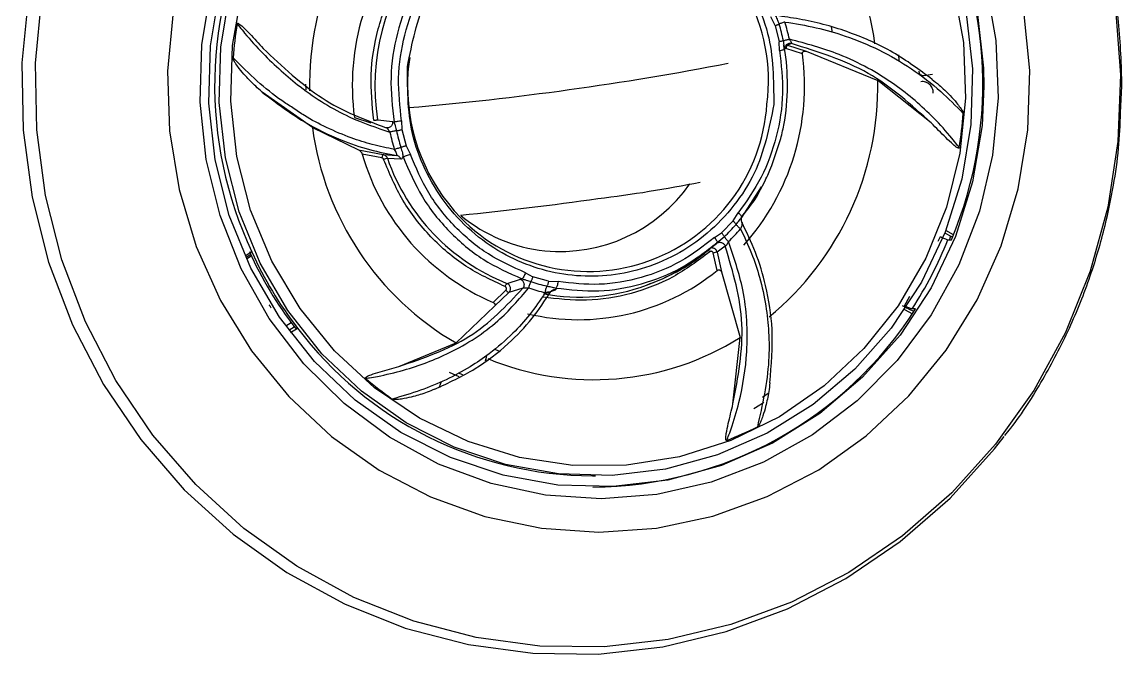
# Model space of a CAD drawing. Header units: inches. Extents: x 2 to 87, y 6 to 129.
# Drawn here: x 48.426 to 50.358, y 42.743 to 43.852 of the extents above; entities that cross this region are included whole.
import ezdxf

# ---------------------------------------------------------------- set-up
doc = ezdxf.new("R2010")
doc.units = ezdxf.units.IN
doc.header["$MEASUREMENT"] = 0
doc.layers.add('1', color=4, linetype='Continuous')

# ---------------------------------------------------------------- blocks, each defined once
blk = doc.blocks.new('2026 STRIDE')
at = {"layer": '1', "color": 3}
for p, q in [((47.416, 22.7366), (47.4084, 22.7519)), ((47.416, 22.7366), (47.4234, 22.7081)), ((47.5171, 22.7244), (47.5149, 22.7343)), ((47.4239, 22.6927), (47.4234, 22.7081)), ((47.4446, 22.7048), (47.4379, 22.702)), ((47.432, 22.6945), (47.4323, 22.6977)), ((47.464, 22.687), (47.4349, 22.6963)), ((47.4379, 22.702), (47.4707, 22.6913)), ((47.4707, 22.6913), (47.5962, 22.6402)), ((47.6769, 22.6489), (47.6926, 22.651)), ((46.5911, 22.6339), (46.5915, 22.6234)), ((47.6903, 22.5655), (47.5962, 22.6402)), ((47.6811, 22.637), (47.6785, 22.6376)), ((47.7829, 22.6302), (47.7795, 22.561)), ((48.0228, 22.5839), (48.0253, 22.6299)), ((46.6033, 22.5578), (46.5148, 22.6198)), ((46.677, 22.575), (46.7061, 22.5657)), ((46.7179, 22.571), (46.7441, 22.5683)), ((46.7441, 22.5683), (46.7466, 22.5672)), ((46.7598, 22.5693), (46.7604, 22.5539)), ((46.6033, 22.5578), (46.684, 22.5186)), ((46.7604, 22.5539), (46.7678, 22.5254)), ((46.684, 22.5186), (46.7276, 22.5099)), ((46.7253, 22.5041), (46.6908, 22.5106)), ((46.7276, 22.5099), (46.7514, 22.5086)), ((46.7678, 22.5254), (46.7754, 22.5101)), ((46.735, 22.5035), (46.7583, 22.5023)), ((47.3915, 22.4533), (47.3569, 22.3998)), ((47.3423, 22.3934), (47.3513, 22.4078)), ((47.3423, 22.3934), (47.3221, 22.3725)), ((47.7291, 22.369), (47.7158, 22.3764)), ((47.3095, 22.3643), (47.3221, 22.3725)), ((47.3129, 22.3538), (47.3144, 22.3555)), ((47.3144, 22.3555), (47.3269, 22.366)), ((47.7023, 22.3578), (47.7065, 22.3659)), ((47.7274, 22.3647), (47.7141, 22.372)), ((47.7196, 22.3603), (47.7257, 22.3603)), ((47.7241, 22.3665), (47.7216, 22.3593)), ((46.4968, 22.3392), (46.4851, 22.3318)), ((47.3058, 22.3487), (47.3084, 22.3506)), ((47.3141, 22.3064), (47.3074, 22.3372)), ((47.3084, 22.3506), (47.3129, 22.3538)), ((47.3285, 22.3491), (47.3144, 22.3386)), ((47.3144, 22.3386), (47.3218, 22.3039)), ((46.4949, 22.3343), (46.4865, 22.3288)), ((46.4874, 22.3268), (46.4959, 22.3323)), ((46.9775, 22.3026), (46.9906, 22.2954)), ((47.3218, 22.3039), (47.3545, 22.1885)), ((46.9451, 22.2838), (46.9686, 22.2912)), ((46.9686, 22.2912), (46.9714, 22.2918)), ((47.0182, 22.2878), (46.9906, 22.2954)), ((47.0182, 22.2878), (47.0348, 22.2869)), ((46.9206, 22.2504), (46.943, 22.2718)), ((46.9485, 22.2676), (46.9231, 22.2436)), ((46.9728, 22.2753), (46.9485, 22.2676)), ((47.0094, 22.2647), (47.0216, 22.269)), ((47.0101, 22.2654), (47.0302, 22.2725)), ((47.6435, 22.2445), (47.6524, 22.2615)), ((46.9231, 22.2436), (46.8555, 22.1792)), ((47.6434, 22.2379), (47.6571, 22.2303)), ((47.6627, 22.2389), (47.6567, 22.2389)), ((46.5565, 22.2091), (46.5657, 22.215)), ((46.5616, 22.2017), (46.5711, 22.2078)), ((46.5647, 22.1975), (46.577, 22.2054)), ((46.5727, 22.2057), (46.577, 22.2054)), ((47.342, 22.0721), (47.3545, 22.1885)), ((46.755, 22.1378), (46.8555, 22.1792)), ((46.9232, 22.1683), (46.9305, 22.1656)), ((46.9089, 22.1569), (46.9068, 22.1477)), ((46.9093, 22.1572), (46.9073, 22.148)), ((46.8612, 22.12), (46.8442, 22.1272)), ((46.8674, 22.1231), (46.8597, 22.1264)), ((46.8266, 22.1023), (46.8303, 22.1115)), ((47.4041, 22.0902), (47.3937, 22.0837)), ((47.095, 21.9459), (47.1004, 21.9459))]:
    blk.add_line(p, q, dxfattribs=at)
at = {"layer": '1', "color": 3, "flags": 128}
for points in [[(46.1045, 22.7889), (46.0931, 22.6711), (46.0953, 22.5527), (46.111, 22.4355), (46.14, 22.3209), (46.1819, 22.2108), (46.2361, 22.1065), (46.3018, 22.0096), (46.3781, 21.9214), (46.464, 21.8432), (46.5582, 21.776), (46.6594, 21.7209), (46.7663, 21.6785), (46.8772, 21.6495), (46.9906, 21.6342), (47.105, 21.633), (47.2188, 21.6458), (47.3303, 21.6724), (47.438, 21.7124), (47.5403, 21.7654), (47.6359, 21.8305), (47.7233, 21.9068), (47.8014, 21.9933), (47.8182, 22.0148)], [(48.0182, 22.5331), (48.0003, 22.4177), (47.9694, 22.3053), (47.9258, 22.1975), (47.8702, 22.0957), (47.8034, 22.0015), (47.7263, 21.9161), (47.64, 21.8407), (47.5456, 21.7764), (47.4446, 21.7242), (47.3383, 21.6846), (47.2283, 21.6584), (47.116, 21.6458), (47.003, 21.647), (46.891, 21.662), (46.7815, 21.6907), (46.676, 21.7325), (46.5761, 21.787), (46.4831, 21.8533), (46.3983, 21.9305), (46.323, 22.0175), (46.2581, 22.1132), (46.2046, 22.2161), (46.1633, 22.3249), (46.1347, 22.438), (46.1192, 22.5537), (46.117, 22.6706), (46.1282, 22.7869)], [(48.0139, 22.7664), (48.0227, 22.6499), (48.0182, 22.5331)], [(47.8599, 22.5532), (47.8633, 22.6578), (47.853, 22.762)], [(46.3586, 22.7607), (46.3486, 22.6565), (46.3521, 22.5518), (46.369, 22.4485), (46.399, 22.3485), (46.4417, 22.2536), (46.4963, 22.1653), (46.5617, 22.0854), (46.6368, 22.0152), (46.7203, 21.956), (46.8107, 21.9089), (46.9063, 21.8746), (47.0055, 21.8538), (47.1065, 21.8469), (47.2075, 21.854), (47.3067, 21.8749), (47.4023, 21.9094), (47.4926, 21.9567), (47.576, 22.0161), (47.651, 22.0864), (47.7163, 22.1664), (47.7707, 22.2547), (47.8133, 22.3498), (47.8432, 22.4499), (47.8599, 22.5532)], [(46.4091, 22.703), (46.4255, 22.8027)], [(47.7864, 22.8102), (47.8038, 22.7106), (47.8078, 22.6095), (47.7981, 22.5088), (47.7749, 22.4104), (47.7387, 22.3164), (47.6902, 22.2284), (47.6304, 22.1483), (47.5604, 22.0776), (47.4816, 22.0177), (47.3954, 21.9697), (47.3037, 21.9346), (47.2081, 21.913), (47.1105, 21.9054), (47.0129, 21.9119), (46.9171, 21.9324), (46.825, 21.9665), (46.7384, 22.0136), (46.6589, 22.0727), (46.5882, 22.1426), (46.5275, 22.222), (46.4782, 22.3094), (46.4411, 22.4031), (46.4169, 22.5012), (46.4062, 22.6018), (46.4091, 22.703)], [(47.7795, 22.561), (47.763, 22.4619), (47.733, 22.3663), (47.6902, 22.276), (47.6354, 22.193), (47.5697, 22.1189), (47.4945, 22.0552), (47.4113, 22.0032), (47.3218, 21.964), (47.2278, 21.9384), (47.1313, 21.9269), (47.0341, 21.9297), (46.9384, 21.9468), (46.846, 21.9778), (46.7587, 22.0221), (46.6785, 22.0788), (46.6069, 22.1468), (46.5453, 22.2246), (46.4951, 22.3107), (46.4572, 22.4033), (46.4325, 22.5005), (46.4213, 22.6004), (46.4241, 22.7009), (46.4406, 22.8)], [(47.7711, 22.7614), (47.7822, 22.6615), (47.7829, 22.6302)], [(47.0354, 21.9493), (46.9423, 21.9659), (46.8525, 21.9961), (46.7677, 22.0391), (46.6897, 22.0943), (46.6201, 22.1603), (46.5602, 22.236), (46.5114, 22.3196), (46.4746, 22.4096), (46.4505, 22.5041), (46.4397, 22.6012), (46.4424, 22.6989), (46.4584, 22.7953)], [(47.7518, 22.7578), (47.7626, 22.6607), (47.7599, 22.563), (47.7439, 22.4667), (47.7147, 22.3737), (47.6731, 22.286), (47.6198, 22.2052), (47.556, 22.1332), (47.4829, 22.0713), (47.402, 22.0208), (47.315, 21.9827), (47.2237, 21.9578), (47.1298, 21.9466), (47.0354, 21.9493)], [(46.463, 22.7013), (46.4797, 22.7973)], [(47.7293, 22.8026), (47.7468, 22.7068), (47.7506, 22.6093), (47.7407, 22.5123), (47.7172, 22.4178), (47.6807, 22.3279), (47.6319, 22.2444), (47.5719, 22.1692), (47.502, 22.1038), (47.4235, 22.0496), (47.3383, 22.0078), (47.2482, 21.9793), (47.1549, 21.9647), (47.0607, 21.9643), (46.9673, 21.9781), (46.8769, 22.0059), (46.7914, 22.0469), (46.7126, 22.1004), (46.6421, 22.1652), (46.5815, 22.2399), (46.5321, 22.323), (46.4948, 22.4126), (46.4706, 22.5069), (46.4599, 22.6038), (46.463, 22.7013)], [(47.6341, 22.6746), (47.634, 22.6751), (47.6332, 22.685)], [(47.3784, 22.064), (47.389, 22.0705), (47.3964, 22.0752)]]:
    blk.add_lwpolyline(points, dxfattribs=at)
at = {"layer": '1', "color": 3}
for centre, radius, start, end in [((47.0771, 22.6334), 0.7037, 337.1622, 84.7028), ((47.119, 22.6317), 0.6875, 100.0453, 205.1699), ((47.0793, 22.6363), 0.5165, 7.5525, 59.8057), ((47.1214, 22.6329), 0.5232, 129.4421, 181.2303), ((47.0881, 22.6399), 0.3162, 352.4811, 137.2749), ((47.0934, 22.6314), 0.4201, 138.2577, 187.7062), ((47.0934, 22.6312), 0.3803, 141.26, 189.1012), ((47.0674, 22.6314), 0.3824, 12.2487, 16.924), ((47.1496, 22.631), 0.6874, 170.8968, 175.9318), ((47.0687, 22.6314), 0.3704, 12.2488, 16.9239), ((47.4423, 22.6953), 0.00982, 75.9885, 189.807), ((47.0476, 22.6306), 0.4201, 318.2577, 7.7062), ((47.4435, 22.6954), 0.00869, 130.0528, 173.614), ((46.3222, 27.8908), 5.3174, 274.8605, 280.9674), ((47.1034, 22.63), 0.3329, 179.7354, 223.824), ((47.0731, 22.629), 0.5232, 309.4421, 1.2303), ((47.088, 22.6191), 0.3143, 224.3444, 356.2391), ((47.0607, 22.6309), 0.6874, 350.8968, 355.9313), ((47.1153, 22.6256), 0.5165, 187.5525, 239.8057), ((47.1131, 22.6305), 0.3825, 192.2488, 196.9239), ((47.113, 22.6305), 0.3704, 192.2488, 196.9239), ((47.0807, 22.6235), 0.406, 196.1458, 246.7679), ((46.7423, 22.4671), 0.0371, 101.2851, 112.1375), ((47.0801, 22.6232), 0.3653, 199.1283, 248.3012), ((47.0384, 22.6178), 0.278, 264.4226, 325.0176), ((46.8252, 24.7338), 2.318, 276.9305, 281.422), ((46.2241, 28.7281), 6.3567, 275.77104, 277.96443), ((47.0404, 22.6164), 0.2768, 230.5766, 263.9885), ((47.0821, 22.6226), 0.3547, 313.6433, 318.4553), ((47.0812, 22.6224), 0.3663, 313.6434, 318.4553), ((47.0579, 22.6262), 0.7131, 327.1044, 338.1109), ((47.1197, 22.6244), 0.6888, 204.4293, 217.4357), ((47.1243, 22.6244), 0.6893, 204.4338, 217.4312), ((47.0692, 22.6146), 0.3552, 289.8847, 310.3255), ((47.3203, 22.2928), 0.0462, 97.3481, 106.2852), ((47.0704, 22.6072), 0.3871, 256.6968, 308.9985), ((47.0913, 22.6095), 0.339, 252.1003, 257.0599), ((47.0719, 22.6073), 0.3475, 259.764, 289.8764), ((46.9544, 22.281), 0.0146, 218.8885, 246.3107), ((47.0907, 22.6089), 0.3501, 252.1008, 257.0597), ((47.0924, 22.6027), 0.6765, 270.3036, 327.4628), ((47.0979, 22.5985), 0.6526, 217.0396, 269.7495), ((47.0973, 22.5993), 0.4846, 247.4546, 302.0431), ((47.1148, 22.6084), 0.6451, 229.622, 234.8748), ((47.1023, 22.5969), 0.6317, 291.2442, 296.5711)]:
    blk.add_arc(centre, radius, start, end, dxfattribs=at)
for points, knots in [([(48.0253, 22.6299), (48.0242, 22.6678), (48.0227, 22.7212), (48.012, 22.7996), (47.9991, 22.8663), (47.9775, 22.9446), (47.9482, 23.025), (47.91, 23.1063), (47.8711, 23.175), (47.8422, 23.2141), (47.8317, 23.2283)], [0, 0, 0, 0, 0.177149, 0.24958, 0.369823, 0.495043, 0.629709, 0.770657, 0.916634, 1, 1, 1, 1]), ([(46.7701, 22.6642), (46.7784, 22.7056), (46.7912, 22.7694), (46.8388, 22.8428), (46.8855, 22.8918), (46.9412, 22.9297), (47.02, 22.9622), (47.1248, 22.972), (47.2256, 22.941), (47.2966, 22.893), (47.344, 22.8445), (47.3804, 22.7869), (47.413, 22.7052), (47.4134, 22.6401), (47.4137, 22.5978)], [0, 0, 0, 0, 0.119728, 0.18418, 0.25, 0.31582, 0.380272, 0.5, 0.619728, 0.68418, 0.75, 0.81582, 0.880272, 1, 1, 1, 1]), ([(46.7109, 22.5701), (46.7083, 22.5967), (46.703, 22.6505), (46.7166, 22.7312), (46.7447, 22.8079), (46.7757, 22.8514), (46.791, 22.8729)], [0, 0, 0, 0, 0.247096, 0.5, 0.752904, 1, 1, 1, 1]), ([(46.8216, 22.8615), (46.8066, 22.8403), (46.7767, 22.7979), (46.7503, 22.7236), (46.7378, 22.6454), (46.7437, 22.5933), (46.7466, 22.5672)], [0, 0, 0, 0, 0.25, 0.5, 0.75, 1, 1, 1, 1]), ([(46.7598, 22.5693), (46.757, 22.5942), (46.7514, 22.6447), (46.7634, 22.7206), (46.7891, 22.7928), (46.8181, 22.8339), (46.8325, 22.8541)], [0, 0, 0, 0, 0.247011, 0.5, 0.752989, 1, 1, 1, 1]), ([(47.4231, 22.7392), (47.4221, 22.7421), (47.42, 22.7479), (47.4177, 22.7532), (47.4165, 22.7559)], [0, 0, 0, 0, 0.4907456, 1, 1, 1, 1]), ([(47.6919, 22.6421), (47.6695, 22.6587), (47.6249, 22.6916), (47.56, 22.7207), (47.506, 22.7377), (47.4641, 22.7475), (47.4364, 22.7514), (47.4227, 22.7534)], [0, 0, 0, 0, 0.284599, 0.565427, 0.713522, 0.857932, 1, 1, 1, 1]), ([(47.4333, 22.7428), (47.4516, 22.7398), (47.4872, 22.7341), (47.5428, 22.718), (47.5996, 22.6947), (47.6561, 22.6618), (47.7056, 22.6238), (47.7335, 22.5953), (47.7464, 22.5822)], [0, 0, 0, 0, 0.154219, 0.301464, 0.47799, 0.661716, 0.843633, 1, 1, 1, 1]), ([(46.4708, 22.7397), (46.4708, 22.7399), (46.4709, 22.7401), (46.4711, 22.7404), (46.4714, 22.7406), (46.4718, 22.7407), (46.4727, 22.7406), (46.4761, 22.7388), (46.4873, 22.7286), (46.5011, 22.7136), (46.5127, 22.7008), (46.5166, 22.6965)], [0, 0, 0, 0, 0.005486, 0.011027, 0.016042, 0.021524, 0.030897, 0.060168, 0.194769, 0.728714, 1, 1, 1, 1]), ([(46.4708, 22.7397), (46.4714, 22.7391), (46.4728, 22.7372), (46.4773, 22.7317), (46.4914, 22.7146), (46.5252, 22.677), (46.5855, 22.623), (46.6633, 22.5747), (46.7156, 22.5573), (46.7394, 22.5494)], [0, 0, 0, 0, 0.007324, 0.019565, 0.058649, 0.192116, 0.441769, 0.746986, 1, 1, 1, 1]), ([(47.4325, 22.6947), (47.4324, 22.6967), (47.4321, 22.7), (47.4317, 22.7051), (47.431, 22.7083), (47.4307, 22.71)], [0, 0, 0, 0, 0.40286, 0.687897, 1, 1, 1, 1]), ([(47.7395, 22.5222), (47.739, 22.5229), (47.7375, 22.5247), (47.7333, 22.5302), (47.7196, 22.5474), (47.686, 22.5849), (47.6228, 22.6389), (47.5358, 22.6872), (47.4707, 22.7047), (47.4412, 22.7126)], [0, 0, 0, 0, 0.007324, 0.019564, 0.058649, 0.192116, 0.441769, 0.746986, 1, 1, 1, 1]), ([(47.4412, 22.7126), (47.4418, 22.7116), (47.4429, 22.7098), (47.4441, 22.7075), (47.4447, 22.7062), (47.4449, 22.7054), (47.4449, 22.7049), (47.4447, 22.7049), (47.4446, 22.7048)], [0, 0, 0, 0, 0.27767, 0.532627, 0.651875, 0.767289, 0.882123, 1, 1, 1, 1]), ([(47.6903, 22.5655), (47.6551, 22.5975), (47.5839, 22.6621), (47.4914, 22.6905), (47.4446, 22.7048)], [0, 0, 0, 0, 0.4948685, 1, 1, 1, 1]), ([(46.5166, 22.6965), (46.5506, 22.6645), (46.6195, 22.5998), (46.695, 22.5715), (46.7331, 22.5571)], [0, 0, 0, 0, 0.494868, 1, 1, 1, 1]), ([(47.4239, 22.6927), (47.4267, 22.6678), (47.4324, 22.6173), (47.4204, 22.5413), (47.3946, 22.4691), (47.3656, 22.4281), (47.3513, 22.4078)], [0, 0, 0, 0, 0.247011, 0.5, 0.752989, 1, 1, 1, 1]), ([(47.438, 22.6306), (47.4373, 22.6531), (47.4366, 22.6774), (47.4313, 22.7011), (47.4309, 22.7029)], [0, 0, 0, 0, 0.923095, 1, 1, 1, 1]), ([(47.464, 22.687), (47.464, 22.6874), (47.4639, 22.6884), (47.4643, 22.6896), (47.465, 22.6906), (47.4662, 22.6914), (47.4682, 22.6919), (47.4698, 22.6915), (47.4707, 22.6913)], [0, 0, 0, 0, 0.127615, 0.255978, 0.374291, 0.494236, 0.689367, 1, 1, 1, 1]), ([(46.5148, 22.6198), (46.5111, 22.6231), (46.501, 22.6321), (46.4876, 22.6458), (46.4761, 22.6593), (46.4696, 22.6681), (46.4661, 22.6736), (46.4645, 22.6769), (46.4639, 22.6787), (46.4639, 22.6795), (46.4639, 22.6797)], [0, 0, 0, 0, 0.191814, 0.519611, 0.729753, 0.856784, 0.930061, 0.970742, 0.992656, 1, 1, 1, 1]), ([(46.5688, 22.592), (46.5623, 22.5962), (46.5408, 22.61), (46.5052, 22.6389), (46.4779, 22.6659), (46.4639, 22.6797)], [0, 0, 0, 0, 0.172587, 0.575536, 1, 1, 1, 1]), ([(46.7709, 22.6313), (46.7709, 22.6322), (46.7709, 22.6364), (46.7712, 22.6476), (46.7721, 22.6633), (46.774, 22.6753), (46.7749, 22.6805)], [0, 0, 0, 0, 0.05043, 0.259191, 0.679414, 1, 1, 1, 1]), ([(47.4137, 22.5978), (47.4054, 22.5563), (47.3925, 22.4926), (47.3449, 22.4192), (47.2983, 22.3702), (47.2425, 22.3322), (47.1637, 22.2998), (47.059, 22.2899), (46.9582, 22.321), (46.8871, 22.3689), (46.8398, 22.4175), (46.8034, 22.475), (46.7707, 22.5567), (46.7703, 22.6219), (46.7701, 22.6642)], [0, 0, 0, 0, 0.119728, 0.18418, 0.25, 0.31582, 0.380272, 0.5, 0.619728, 0.68418, 0.75, 0.81582, 0.880272, 1, 1, 1, 1]), ([(47.6683, 22.6563), (47.6684, 22.6558), (47.6685, 22.6547), (47.669, 22.6532), (47.6699, 22.6518), (47.671, 22.6506), (47.6723, 22.6497), (47.6738, 22.6491), (47.6754, 22.6487), (47.6764, 22.6488), (47.6769, 22.6489)], [0, 0, 0, 0, 0.127658, 0.249984, 0.372722, 0.50156, 0.62556, 0.752612, 0.87581, 1, 1, 1, 1]), ([(47.4249, 22.5347), (47.4273, 22.5437), (47.4356, 22.5749), (47.437, 22.6074), (47.438, 22.6306)], [0, 0, 0, 0, 0.287411, 1, 1, 1, 1]), ([(47.6841, 22.6356), (47.6828, 22.6362), (47.6804, 22.6374), (47.6763, 22.6383), (47.6736, 22.6381), (47.6722, 22.638)], [0, 0, 0, 0, 0.333385, 0.666728, 1, 1, 1, 1]), ([(47.6937, 22.6181), (47.6937, 22.6195), (47.6936, 22.6223), (47.6923, 22.6264), (47.6902, 22.6301), (47.6875, 22.6333), (47.6852, 22.6348), (47.6841, 22.6356)], [0, 0, 0, 0, 0.199902, 0.399873, 0.599893, 0.799941, 1, 1, 1, 1]), ([(47.6919, 22.6421), (47.6959, 22.6388), (47.707, 22.6299), (47.7213, 22.6161), (47.7336, 22.6027), (47.741, 22.5926), (47.7459, 22.5865), (47.7464, 22.5826), (47.7464, 22.5822)], [0, 0, 0, 0, 0.191782, 0.518998, 0.728969, 0.85611, 0.98384, 1, 1, 1, 1]), ([(46.5148, 22.6198), (46.5391, 22.6014), (46.5837, 22.5676), (46.6486, 22.5365), (46.7037, 22.5176), (46.7357, 22.5116), (46.7514, 22.5086)], [0, 0, 0, 0, 0.318453, 0.584084, 0.795128, 1, 1, 1, 1]), ([(46.7472, 22.5192), (46.7344, 22.5217), (46.7097, 22.5266), (46.6696, 22.5393), (46.6295, 22.5563), (46.5949, 22.5743), (46.5756, 22.5874), (46.5688, 22.592)], [0, 0, 0, 0, 0.222534, 0.428477, 0.66739, 0.883788, 1, 1, 1, 1]), ([(46.7441, 22.5683), (46.7441, 22.5676), (46.7442, 22.5661), (46.7438, 22.5637), (46.7428, 22.5614), (46.7412, 22.5594), (46.7393, 22.5579), (46.7371, 22.557), (46.735, 22.5567), (46.7337, 22.557), (46.7331, 22.5571)], [0, 0, 0, 0, 0.112211, 0.235183, 0.366441, 0.502102, 0.637431, 0.767757, 0.889371, 1, 1, 1, 1]), ([(47.8194, 22.0166), (47.8229, 22.0208), (47.8481, 22.0513), (47.8868, 22.1142), (47.9341, 22.2035), (47.9701, 22.2944), (47.9951, 22.3787), (48.0105, 22.4537), (48.0205, 22.52), (48.0221, 22.5628), (48.0228, 22.5839)], [0, 0, 0, 0, 0.027072, 0.195273, 0.361371, 0.523073, 0.673124, 0.791077, 0.897153, 1, 1, 1, 1]), ([(46.7394, 22.5494), (46.7388, 22.5503), (46.7378, 22.5522), (46.7362, 22.5544), (46.7351, 22.5558), (46.7343, 22.5566), (46.7336, 22.557), (46.7333, 22.5571), (46.7331, 22.5571)], [0, 0, 0, 0, 0.277559, 0.532523, 0.651824, 0.76723, 0.88213, 1, 1, 1, 1]), ([(46.7376, 22.5573), (46.737, 22.557), (46.7356, 22.5566), (46.7348, 22.5564), (46.7344, 22.5564)], [0, 0, 0, 0, 0.53123, 1, 1, 1, 1]), ([(46.751, 22.5519), (46.75, 22.5518), (46.748, 22.5514), (46.7447, 22.5507), (46.7417, 22.55), (46.7401, 22.5496), (46.7394, 22.5494)], [0, 0, 0, 0, 0.266689, 0.531115, 0.778754, 1, 1, 1, 1]), ([(46.7466, 22.5672), (46.7469, 22.5661), (46.7474, 22.5646), (46.7482, 22.5624), (46.749, 22.5598), (46.75, 22.5562), (46.7507, 22.5533), (46.751, 22.5519)], [0, 0, 0, 0, 0.223737, 0.303286, 0.472303, 0.744397, 1, 1, 1, 1]), ([(46.751, 22.5519), (46.7517, 22.5521), (46.7532, 22.5523), (46.7556, 22.5528), (46.7581, 22.5534), (46.7596, 22.5537), (46.7604, 22.5539)], [0, 0, 0, 0, 0.257259, 0.51339, 0.762603, 1, 1, 1, 1]), ([(47.7395, 22.5222), (47.7395, 22.5221), (47.7394, 22.5218), (47.7392, 22.5215), (47.7389, 22.5213), (47.7385, 22.5212), (47.7375, 22.5213), (47.734, 22.5231), (47.7221, 22.5333), (47.7074, 22.5483), (47.6946, 22.5611), (47.6903, 22.5655)], [0, 0, 0, 0, 0.005486, 0.011027, 0.016042, 0.021524, 0.030897, 0.060168, 0.194769, 0.728714, 1, 1, 1, 1]), ([(47.3575, 22.4005), (47.3727, 22.4216), (47.4022, 22.4626), (47.4175, 22.5112), (47.4249, 22.5347)], [0, 0, 0, 0, 0.515281, 1, 1, 1, 1]), ([(46.684, 22.5186), (46.6849, 22.5182), (46.6867, 22.5172), (46.6889, 22.5146), (46.6902, 22.5122), (46.6906, 22.511), (46.6908, 22.5106)], [0, 0, 0, 0, 0.355625, 0.722653, 0.915819, 1, 1, 1, 1]), ([(46.7276, 22.5099), (46.7274, 22.5098), (46.7271, 22.5097), (46.7266, 22.5089), (46.7263, 22.5081), (46.7259, 22.5072), (46.7256, 22.5058), (46.7254, 22.5048), (46.7253, 22.5041)], [0, 0, 0, 0, 0.250263, 0.382232, 0.514843, 0.645287, 0.771015, 1, 1, 1, 1]), ([(46.735, 22.5035), (46.7347, 22.5043), (46.734, 22.5059), (46.7322, 22.5079), (46.7301, 22.5093), (46.7284, 22.5097), (46.7276, 22.5099)], [0, 0, 0, 0, 0.245118, 0.499544, 0.75421, 1, 1, 1, 1]), ([(46.7514, 22.5086), (46.7515, 22.5086), (46.7518, 22.5088), (46.7519, 22.5098), (46.7512, 22.5119), (46.7497, 22.5152), (46.748, 22.5179), (46.7472, 22.5192)], [0, 0, 0, 0, 0.111469, 0.230184, 0.482261, 0.743373, 1, 1, 1, 1]), ([(46.7586, 22.5227), (46.7596, 22.5194), (46.7612, 22.5136), (46.7622, 22.5084), (46.7626, 22.5061)], [0, 0, 0, 0, 0.571403, 1, 1, 1, 1]), ([(46.9775, 22.3026), (46.9552, 22.3125), (46.9101, 22.3327), (46.8526, 22.3814), (46.805, 22.4406), (46.7852, 22.4871), (46.7754, 22.5101)], [0, 0, 0, 0, 0.247011, 0.5, 0.752989, 1, 1, 1, 1]), ([(46.7283, 22.5015), (46.7282, 22.5018), (46.7279, 22.5025), (46.7272, 22.5032), (46.7263, 22.5038), (46.7256, 22.504), (46.7253, 22.5041)], [0, 0, 0, 0, 0.2447516, 0.4924288, 0.7447134, 1, 1, 1, 1]), ([(46.9417, 22.2783), (46.9181, 22.2893), (46.8704, 22.3114), (46.8097, 22.364), (46.7595, 22.4274), (46.7386, 22.477), (46.7283, 22.5015)], [0, 0, 0, 0, 0.247096, 0.5, 0.752904, 1, 1, 1, 1]), ([(46.7583, 22.5023), (46.758, 22.503), (46.7574, 22.5047), (46.7557, 22.5066), (46.7537, 22.508), (46.7521, 22.5084), (46.7514, 22.5086)], [0, 0, 0, 0, 0.245337, 0.5, 0.754663, 1, 1, 1, 1]), ([(46.7583, 22.5023), (46.7592, 22.5024), (46.7611, 22.5026), (46.7621, 22.5049), (46.7626, 22.5061)], [0, 0, 0, 0, 0.459354, 1, 1, 1, 1]), ([(46.7626, 22.5061), (46.7729, 22.4821), (46.7934, 22.4341), (46.8424, 22.3733), (46.9016, 22.323), (46.9481, 22.3022), (46.9714, 22.2918)], [0, 0, 0, 0, 0.25, 0.5, 0.75, 1, 1, 1, 1]), ([(47.3579, 22.4019), (47.3605, 22.4049), (47.3764, 22.4228), (47.3903, 22.4466), (47.4, 22.4676), (47.4014, 22.4706)], [0, 0, 0, 0, 0.148065, 0.881292, 1, 1, 1, 1]), ([(47.3476, 22.3874), (47.3497, 22.39), (47.3533, 22.3946), (47.3563, 22.3987), (47.3575, 22.4005)], [0, 0, 0, 0, 0.571403, 1, 1, 1, 1]), ([(47.3584, 22.4013), (47.3579, 22.4006), (47.3569, 22.3991), (47.3563, 22.3966), (47.3564, 22.3939), (47.357, 22.3922), (47.3573, 22.3914)], [0, 0, 0, 0, 0.245337, 0.5, 0.754663, 1, 1, 1, 1]), ([(47.3584, 22.4013), (47.3586, 22.4015), (47.359, 22.4021), (47.358, 22.4011), (47.3575, 22.4005)], [0, 0, 0, 0, 0.459354, 1, 1, 1, 1]), ([(47.3573, 22.3914), (47.3574, 22.3914), (47.3578, 22.3912), (47.358, 22.3901), (47.3578, 22.3877), (47.3569, 22.3839), (47.3559, 22.381), (47.3553, 22.3795)], [0, 0, 0, 0, 0.111469, 0.230184, 0.482261, 0.743373, 1, 1, 1, 1]), ([(47.3553, 22.3795), (47.362, 22.3653), (47.3749, 22.3381), (47.3899, 22.2926), (47.4003, 22.2462), (47.4054, 22.197), (47.406, 22.1255), (47.3936, 22.0705), (47.3849, 22.0319)], [0, 0, 0, 0, 0.135552, 0.260798, 0.405842, 0.535564, 0.673856, 1, 1, 1, 1]), ([(47.4069, 22.1092), (47.4095, 22.1405), (47.4143, 22.198), (47.402, 22.2752), (47.3829, 22.3385), (47.3657, 22.374), (47.3573, 22.3914)], [0, 0, 0, 0, 0.317509, 0.583481, 0.794833, 1, 1, 1, 1]), ([(47.0306, 22.2756), (47.0558, 22.2728), (47.1063, 22.2672), (47.1817, 22.2807), (47.2533, 22.3086), (47.294, 22.3399), (47.3144, 22.3555)], [0, 0, 0, 0, 0.25, 0.5, 0.75, 1, 1, 1, 1]), ([(47.3095, 22.3643), (47.2901, 22.3493), (47.2507, 22.319), (47.1811, 22.2918), (47.1077, 22.2787), (47.0589, 22.2842), (47.0348, 22.2869)], [0, 0, 0, 0, 0.247011, 0.5, 0.752989, 1, 1, 1, 1]), ([(47.3129, 22.3538), (47.3134, 22.3542), (47.3146, 22.3551), (47.3168, 22.3559), (47.3193, 22.3561), (47.3219, 22.3557), (47.3243, 22.3546), (47.3262, 22.353), (47.3277, 22.3512), (47.3283, 22.3498), (47.3285, 22.3491)], [0, 0, 0, 0, 0.11221, 0.235183, 0.36644, 0.502102, 0.63743, 0.767756, 0.889371, 1, 1, 1, 1]), ([(47.3269, 22.366), (47.3273, 22.3653), (47.328, 22.3641), (47.3298, 22.3617), (47.3319, 22.3594), (47.3333, 22.358), (47.334, 22.3573)], [0, 0, 0, 0, 0.2666888, 0.5311147, 0.7787535, 1, 1, 1, 1]), ([(47.334, 22.3573), (47.3335, 22.3563), (47.3326, 22.3544), (47.3312, 22.3521), (47.3302, 22.3506), (47.3295, 22.3498), (47.3289, 22.3493), (47.3287, 22.3492), (47.3285, 22.3491)], [0, 0, 0, 0, 0.2775544, 0.532524, 0.6518278, 0.7672335, 0.8821329, 1, 1, 1, 1]), ([(47.3312, 22.0081), (47.3315, 22.009), (47.3324, 22.0112), (47.3349, 22.0178), (47.3425, 22.0389), (47.3572, 22.0879), (47.3701, 22.1702), (47.3647, 22.2682), (47.3436, 22.3295), (47.334, 22.3573)], [0, 0, 0, 0, 0.0073249, 0.0195658, 0.0586506, 0.1921162, 0.4417694, 0.7469865, 1, 1, 1, 1]), ([(47.7065, 22.3659), (47.7076, 22.3653), (47.71, 22.364), (47.7136, 22.3624), (47.7166, 22.3611), (47.7187, 22.3604), (47.7193, 22.3604), (47.7196, 22.3603)], [0, 0, 0, 0, 0.216017, 0.432052, 0.647583, 0.862108, 1, 1, 1, 1]), ([(47.3013, 22.3392), (47.2803, 22.3236), (47.2379, 22.292), (47.1635, 22.2638), (47.0854, 22.2506), (47.0334, 22.2566), (47.0078, 22.2596)], [0, 0, 0, 0, 0.247096, 0.5, 0.752904, 1, 1, 1, 1]), ([(47.1855, 22.279), (47.2005, 22.2848), (47.234, 22.298), (47.2758, 22.3221), (47.2996, 22.3431), (47.3083, 22.3507)], [0, 0, 0, 0, 0.339731, 0.758427, 1, 1, 1, 1]), ([(47.3144, 22.3386), (47.3141, 22.3396), (47.3134, 22.3414), (47.3116, 22.3435), (47.3098, 22.3448), (47.3077, 22.3457), (47.3056, 22.3461), (47.3032, 22.3459), (47.301, 22.3452), (47.2997, 22.3443), (47.2991, 22.3438)], [0, 0, 0, 0, 0.156145, 0.293104, 0.410773, 0.509038, 0.632745, 0.755839, 0.878269, 1, 1, 1, 1]), ([(47.3074, 22.3372), (47.3073, 22.3375), (47.3071, 22.3381), (47.3065, 22.3389), (47.3057, 22.3396), (47.3048, 22.34), (47.3038, 22.3402), (47.3029, 22.3401), (47.302, 22.3398), (47.3015, 22.3394), (47.3013, 22.3392)], [0, 0, 0, 0, 0.121775, 0.245594, 0.376257, 0.509474, 0.637578, 0.768745, 0.883898, 1, 1, 1, 1]), ([(47.342, 22.0721), (47.3509, 22.1193), (47.3689, 22.2144), (47.3421, 22.3039), (47.3285, 22.3491)], [0, 0, 0, 0, 0.495173, 1, 1, 1, 1]), ([(47.3141, 22.3064), (47.3144, 22.3067), (47.3152, 22.3072), (47.3165, 22.3076), (47.3178, 22.3076), (47.3192, 22.3071), (47.3208, 22.306), (47.3214, 22.3047), (47.3218, 22.3039)], [0, 0, 0, 0, 0.127623, 0.255995, 0.374285, 0.494117, 0.688937, 1, 1, 1, 1]), ([(46.943, 22.2718), (46.9432, 22.2721), (46.9436, 22.2725), (46.944, 22.2735), (46.9442, 22.2745), (46.9441, 22.2755), (46.9437, 22.2765), (46.9432, 22.2773), (46.9425, 22.2779), (46.942, 22.2782), (46.9417, 22.2783)], [0, 0, 0, 0, 0.1217747, 0.2455941, 0.376257, 0.5094738, 0.637578, 0.7687454, 0.8839076, 1, 1, 1, 1]), ([(46.9485, 22.2676), (46.9491, 22.2684), (46.9503, 22.2699), (46.9511, 22.2725), (46.9513, 22.2748), (46.951, 22.277), (46.9503, 22.2791), (46.9489, 22.2812), (46.9472, 22.2828), (46.9458, 22.2835), (46.9451, 22.2838)], [0, 0, 0, 0, 0.1561447, 0.2931035, 0.4107731, 0.5090379, 0.6327394, 0.7558309, 0.8782631, 1, 1, 1, 1]), ([(46.9686, 22.2912), (46.9692, 22.2909), (46.9705, 22.2902), (46.9723, 22.2886), (46.9737, 22.2866), (46.9747, 22.2841), (46.9751, 22.2815), (46.9748, 22.2791), (46.974, 22.2769), (46.9732, 22.2758), (46.9728, 22.2753)], [0, 0, 0, 0, 0.112211, 0.235183, 0.366441, 0.502102, 0.637431, 0.767756, 0.88937, 1, 1, 1, 1]), ([(46.9714, 22.2918), (46.9726, 22.2914), (46.9742, 22.291), (46.9766, 22.2902), (46.9793, 22.2894), (46.983, 22.2882), (46.9857, 22.2874), (46.9871, 22.2869)], [0, 0, 0, 0, 0.224307, 0.303573, 0.473827, 0.745729, 1, 1, 1, 1]), ([(46.9871, 22.2869), (46.9866, 22.2861), (46.9857, 22.2845), (46.9845, 22.2814), (46.9836, 22.2784), (46.9833, 22.2766), (46.9831, 22.2757)], [0, 0, 0, 0, 0.266689, 0.531115, 0.778754, 1, 1, 1, 1]), ([(46.9871, 22.2869), (46.9874, 22.2875), (46.9881, 22.2887), (46.989, 22.2908), (46.9899, 22.2931), (46.9904, 22.2946), (46.9906, 22.2954)], [0, 0, 0, 0, 0.257259, 0.51339, 0.762603, 1, 1, 1, 1]), ([(47.0153, 22.2791), (47.0185, 22.2784), (47.024, 22.2772), (47.0286, 22.2761), (47.0306, 22.2756)], [0, 0, 0, 0, 0.571399, 1, 1, 1, 1]), ([(46.6969, 22.1169), (46.6977, 22.1171), (46.7, 22.1174), (46.7069, 22.1186), (46.7284, 22.1225), (46.7768, 22.1339), (46.8515, 22.1622), (46.9285, 22.2119), (46.9661, 22.2558), (46.9831, 22.2757)], [0, 0, 0, 0, 0.007325, 0.019566, 0.05865, 0.192116, 0.441769, 0.746986, 1, 1, 1, 1]), ([(47.0123, 22.2677), (47.0035, 22.2545), (46.9869, 22.2297), (46.9539, 22.1934), (46.9187, 22.1628), (46.8789, 22.1357), (46.8385, 22.1141), (46.7928, 22.0949), (46.7604, 22.0855), (46.7436, 22.0807)], [0, 0, 0, 0, 0.154271, 0.288952, 0.454424, 0.575072, 0.714225, 0.852753, 1, 1, 1, 1]), ([(46.755, 22.1378), (46.7986, 22.1528), (46.8866, 22.1832), (46.9439, 22.2444), (46.9728, 22.2753)], [0, 0, 0, 0, 0.495173, 1, 1, 1, 1]), ([(46.8184, 22.098), (46.8426, 22.1093), (46.8895, 22.1312), (46.9461, 22.175), (46.9906, 22.2213), (47.0114, 22.2533), (47.0216, 22.269)], [0, 0, 0, 0, 0.2807474, 0.5455521, 0.7768174, 1, 1, 1, 1]), ([(46.9831, 22.2757), (46.982, 22.2757), (46.98, 22.2757), (46.9773, 22.2755), (46.9754, 22.2754), (46.9742, 22.2754), (46.9733, 22.2753), (46.9729, 22.2753), (46.9728, 22.2753)], [0, 0, 0, 0, 0.277558, 0.532524, 0.651825, 0.767232, 0.882131, 1, 1, 1, 1]), ([(47.0216, 22.269), (47.0218, 22.269), (47.022, 22.269), (47.0215, 22.2689), (47.0199, 22.2686), (47.0167, 22.2682), (47.0137, 22.2679), (47.0123, 22.2677)], [0, 0, 0, 0, 0.111467, 0.230181, 0.482258, 0.743371, 1, 1, 1, 1]), ([(47.0302, 22.2725), (47.0293, 22.2726), (47.0277, 22.2728), (47.0253, 22.2722), (47.0232, 22.2709), (47.0221, 22.2697), (47.0216, 22.269)], [0, 0, 0, 0, 0.245337, 0.5, 0.754663, 1, 1, 1, 1]), ([(47.0302, 22.2725), (47.0307, 22.2729), (47.032, 22.2738), (47.0311, 22.275), (47.0306, 22.2756)], [0, 0, 0, 0, 0.4593748, 1, 1, 1, 1]), ([(46.9206, 22.2504), (46.921, 22.2502), (46.9218, 22.2498), (46.9229, 22.2489), (46.9236, 22.2479), (46.9241, 22.2467), (46.9241, 22.2451), (46.9235, 22.2442), (46.9231, 22.2436)], [0, 0, 0, 0, 0.127615, 0.255978, 0.37429, 0.494233, 0.689359, 1, 1, 1, 1]), ([(47.6589, 22.235), (47.657, 22.2358), (47.6527, 22.2376), (47.6458, 22.2411), (47.6413, 22.2435), (47.6395, 22.2445)], [0, 0, 0, 0, 0.31371, 0.723981, 1, 1, 1, 1]), ([(47.6567, 22.2389), (47.6562, 22.2389), (47.6553, 22.2391), (47.6527, 22.24), (47.6495, 22.2414), (47.6462, 22.243), (47.6443, 22.2441), (47.6435, 22.2445)], [0, 0, 0, 0, 0.213397, 0.426778, 0.640614, 0.855428, 1, 1, 1, 1]), ([(46.6969, 22.1169), (46.6968, 22.117), (46.6966, 22.1172), (46.6964, 22.1175), (46.6964, 22.1179), (46.6965, 22.1183), (46.6971, 22.1191), (46.7002, 22.1213), (46.7142, 22.1265), (46.7334, 22.1318), (46.7496, 22.1363), (46.755, 22.1378)], [0, 0, 0, 0, 0.005501, 0.011055, 0.016084, 0.02158, 0.030977, 0.060324, 0.195274, 0.730604, 1, 1, 1, 1]), ([(47.4069, 22.1092), (47.4063, 22.104), (47.4045, 22.0901), (47.4004, 22.0707), (47.3954, 22.0534), (47.3915, 22.043), (47.3888, 22.0371), (47.3869, 22.034), (47.3857, 22.0325), (47.3851, 22.032), (47.3849, 22.0319)], [0, 0, 0, 0, 0.191797, 0.519572, 0.729704, 0.856737, 0.930022, 0.970712, 0.992634, 1, 1, 1, 1]), ([(46.8184, 22.098), (46.8138, 22.0962), (46.8015, 22.0912), (46.7835, 22.0856), (46.7667, 22.0818), (46.7562, 22.0802), (46.7499, 22.0797), (46.7463, 22.0799), (46.7445, 22.0802), (46.7438, 22.0806), (46.7436, 22.0807)], [0, 0, 0, 0, 0.191801, 0.519634, 0.729787, 0.856818, 0.93009, 0.970764, 0.992671, 1, 1, 1, 1]), ([(47.3312, 22.0081), (47.3311, 22.0081), (47.3309, 22.008), (47.3305, 22.008), (47.3302, 22.0082), (47.3299, 22.0085), (47.3295, 22.0095), (47.3292, 22.0134), (47.3316, 22.0289), (47.3366, 22.0491), (47.3406, 22.0664), (47.342, 22.0721)], [0, 0, 0, 0, 0.005501, 0.011055, 0.016084, 0.02158, 0.030977, 0.060324, 0.195274, 0.730604, 1, 1, 1, 1])]:
    blk.add_open_spline(points, degree=3, knots=knots, dxfattribs=at)
for points in [[(47.4333, 22.7428), (47.4323, 22.7425), (47.4303, 22.7419), (47.4273, 22.7409), (47.4247, 22.74), (47.4236, 22.7395), (47.4231, 22.7392)], [(47.416, 22.7366), (47.4167, 22.7368), (47.4182, 22.7373), (47.4202, 22.7381), (47.4219, 22.7387), (47.4227, 22.7391), (47.4231, 22.7392)], [(47.4307, 22.71), (47.4303, 22.7099), (47.4295, 22.7096), (47.4277, 22.7091), (47.4257, 22.7086), (47.4242, 22.7083), (47.4234, 22.7081)], [(47.4307, 22.71), (47.4313, 22.7102), (47.4324, 22.7105), (47.435, 22.7112), (47.438, 22.7119), (47.4401, 22.7124), (47.4412, 22.7126)], [(47.4239, 22.6927), (47.4252, 22.6929), (47.4276, 22.6934), (47.4304, 22.694), (47.4323, 22.6945), (47.4324, 22.6946), (47.4325, 22.6947)], [(46.7109, 22.5701), (46.7116, 22.5702), (46.7131, 22.5704), (46.7152, 22.5707), (46.717, 22.571), (46.7176, 22.571), (46.7179, 22.571)], [(46.7598, 22.5693), (46.7585, 22.569), (46.756, 22.5686), (46.7521, 22.5679), (46.7488, 22.5675), (46.7473, 22.5673), (46.7466, 22.5672)], [(46.7472, 22.5192), (46.7481, 22.5195), (46.7497, 22.5201), (46.7528, 22.5211), (46.7559, 22.522), (46.7577, 22.5225), (46.7586, 22.5227)], [(46.7678, 22.5254), (46.767, 22.5251), (46.7654, 22.5246), (46.763, 22.5239), (46.7607, 22.5232), (46.7593, 22.5229), (46.7586, 22.5227)], [(46.7754, 22.5101), (46.7742, 22.5096), (46.7717, 22.5087), (46.768, 22.5075), (46.7648, 22.5065), (46.7634, 22.5062), (46.7626, 22.5061)], [(47.3513, 22.4078), (47.3523, 22.407), (47.3541, 22.4053), (47.3562, 22.4031), (47.3575, 22.4013), (47.3575, 22.4008), (47.3575, 22.4005)], [(47.3423, 22.3934), (47.3429, 22.3928), (47.344, 22.3917), (47.3455, 22.3901), (47.3468, 22.3886), (47.3473, 22.3878), (47.3476, 22.3874)], [(47.3553, 22.3795), (47.3545, 22.3802), (47.3529, 22.3815), (47.3506, 22.3837), (47.3487, 22.3858), (47.348, 22.3869), (47.3476, 22.3874)], [(47.3095, 22.3643), (47.3103, 22.3633), (47.3119, 22.3613), (47.3136, 22.3586), (47.3145, 22.3565), (47.3144, 22.3558), (47.3144, 22.3555)], [(47.3269, 22.366), (47.3267, 22.3664), (47.3262, 22.3673), (47.3251, 22.3689), (47.3237, 22.3706), (47.3227, 22.3718), (47.3221, 22.3725)], [(47.3013, 22.3392), (47.3008, 22.3398), (47.3, 22.3409), (47.2992, 22.3424), (47.2988, 22.3435), (47.299, 22.3437), (47.2991, 22.3438)], [(46.9775, 22.3026), (46.977, 22.3013), (46.9761, 22.2989), (46.9744, 22.2956), (46.9728, 22.293), (46.9719, 22.2922), (46.9714, 22.2918)], [(46.9417, 22.2783), (46.942, 22.279), (46.9425, 22.2804), (46.9435, 22.2821), (46.9444, 22.2834), (46.9448, 22.2837), (46.9451, 22.2838)], [(47.0123, 22.2677), (47.0124, 22.2687), (47.0126, 22.2706), (47.0134, 22.2738), (47.0143, 22.2768), (47.015, 22.2784), (47.0153, 22.2791)], [(47.0182, 22.2878), (47.018, 22.2869), (47.0176, 22.2853), (47.0169, 22.283), (47.0162, 22.2809), (47.0156, 22.2797), (47.0153, 22.2791)], [(47.0348, 22.2869), (47.0346, 22.2856), (47.0341, 22.283), (47.033, 22.2796), (47.0318, 22.2769), (47.031, 22.276), (47.0306, 22.2756)], [(46.5306, 22.2411), (46.5303, 22.2415), (46.5298, 22.2424), (46.529, 22.2437), (46.5281, 22.2448), (46.5276, 22.2455), (46.5273, 22.2458)]]:
    blk.add_open_spline(points, degree=3, dxfattribs=at)

msp = doc.modelspace()

# ---------------------------------------------------------------- block references
msp.add_blockref('2026 STRIDE', (2.3326, 21.1096))

doc.saveas('drawing.dxf')
